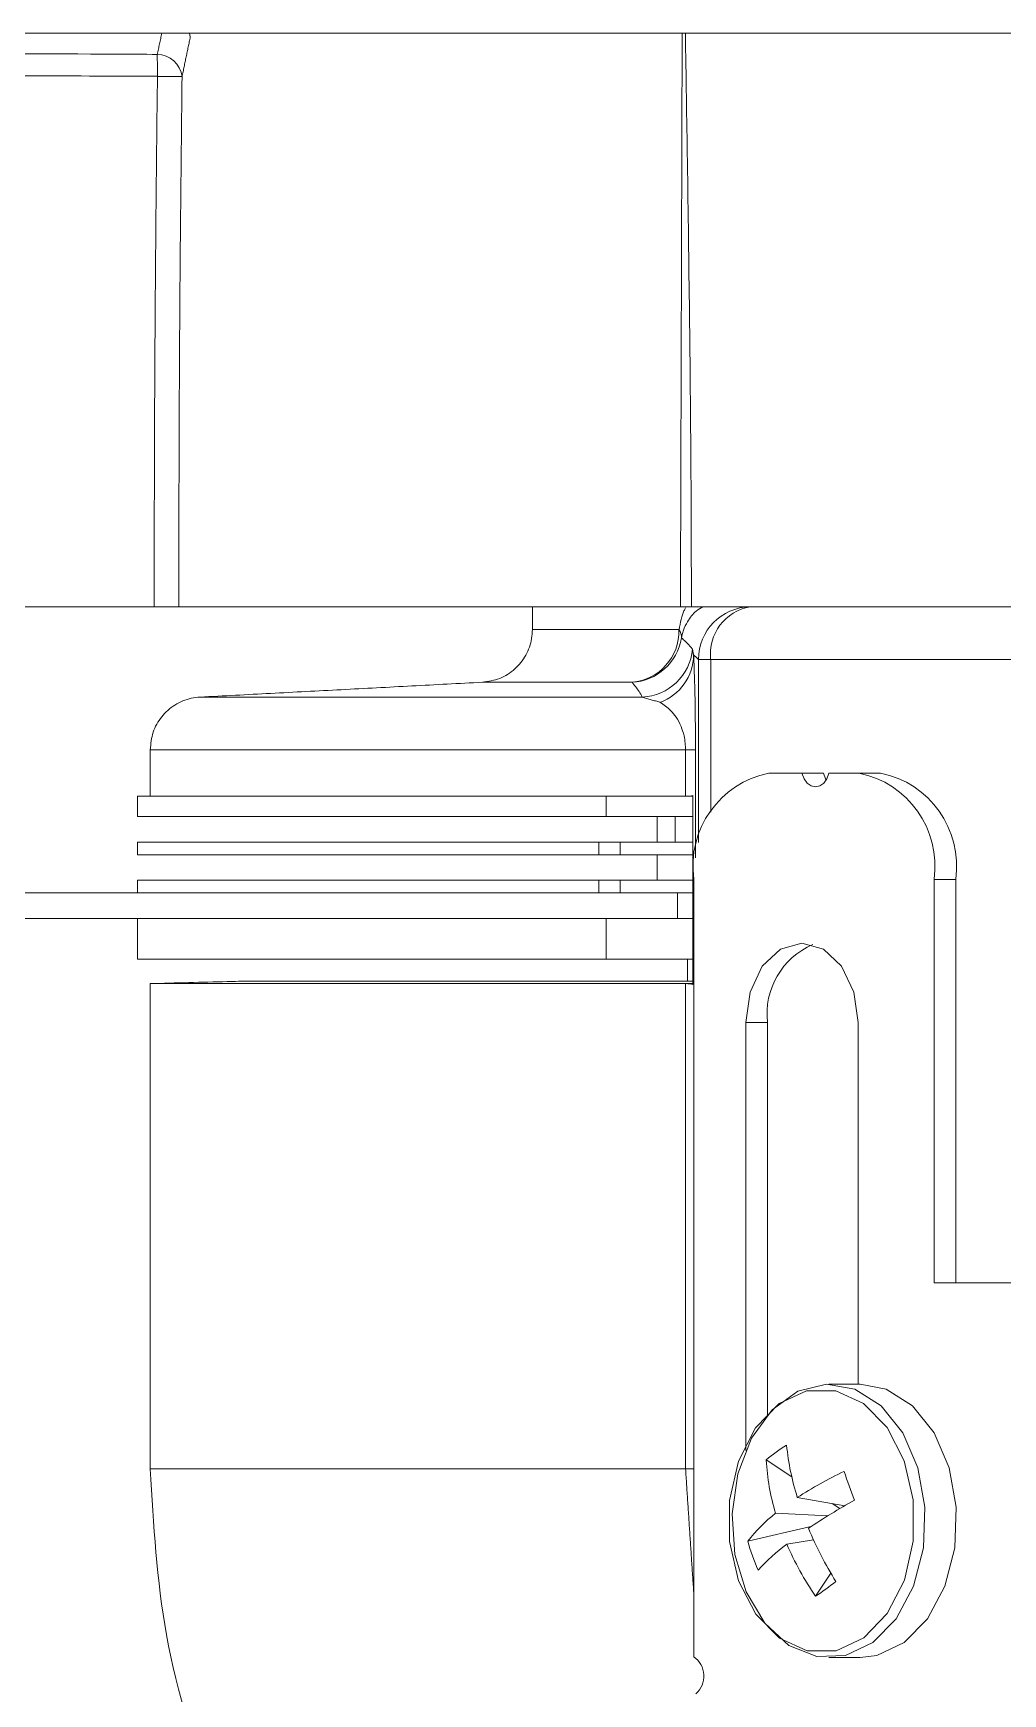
# Model space of a CAD drawing. Extents: x 11 to 120, y 2 to 94.
# Drawn here: x 51.689 to 52.831, y 80.279 to 82.233 of the extents above; entities that cross this region are included whole.
import ezdxf

# ---------------------------------------------------------------- set-up
doc = ezdxf.new("R2010")
doc.units = 0
doc.header["$MEASUREMENT"] = 0
doc.linetypes.add('SLD-Solid', pattern=[0])
doc.layers.add('OBJECT', color=7, linetype='CONTINUOUS')

msp = doc.modelspace()

# ---------------------------------------------------------------- linework, layer by layer
at = {"layer": 'OBJECT', "color": 7, "linetype": 'SLD-Solid', "lineweight": 15}
for p, q in [((52.9865, 82.2334), (51.2985, 82.2334)), ((51.8738, 82.229), (51.8729, 82.2334)), ((52.4512, 81.6305), (52.4512, 81.5584)), ((51.8312, 81.5584), (51.5157, 81.5584)), ((51.8602, 81.5584), (51.8312, 81.5584)), ((51.8602, 81.5584), (52.4594, 81.5584)), ((52.2766, 81.5314), (52.2766, 81.5584)), ((52.4639, 81.5584), (52.9871, 81.5584)), ((52.2766, 81.5314), (52.4493, 81.5314)), ((52.4723, 81.4964), (52.4866, 81.4964)), ((52.4723, 81.2809), (52.4723, 81.4964)), ((52.9484, 81.4964), (52.4866, 81.4964)), ((52.4866, 81.4964), (52.4866, 81.3164)), ((52.394, 81.4695), (52.2178, 81.4695)), ((51.8853, 81.452), (52.4061, 81.452)), ((52.457, 81.3901), (51.8266, 81.3901)), ((51.8266, 81.3353), (51.8266, 81.3901)), ((52.4686, 81.3901), (52.457, 81.3901)), ((52.457, 81.3353), (52.457, 81.3901)), ((52.4686, 81.3901), (52.4686, 81.2629)), ((52.5941, 81.3625), (52.5552, 81.3625)), ((52.6195, 81.3625), (52.5941, 81.3625)), ((52.6612, 81.3625), (52.6259, 81.3625)), ((52.6612, 81.3625), (52.6867, 81.3625)), ((51.8115, 81.3353), (51.8115, 81.3113)), ((51.8115, 81.3353), (52.3637, 81.3353)), ((52.3637, 81.3353), (52.3637, 81.3113)), ((52.3817, 81.3353), (52.3637, 81.3353)), ((52.457, 81.3353), (52.3817, 81.3353)), ((52.457, 81.3353), (52.4657, 81.3353)), ((52.4657, 81.3362), (52.4657, 81.1139)), ((51.8115, 81.3113), (52.3637, 81.3113)), ((52.4657, 81.3113), (52.3637, 81.3113)), ((52.4237, 81.3113), (52.4237, 81.2813)), ((52.4447, 81.2813), (52.4447, 81.3113)), ((51.8115, 81.2813), (51.8115, 81.2664)), ((52.3548, 81.2813), (51.8115, 81.2813)), ((52.3548, 81.2664), (52.3548, 81.2813)), ((52.3548, 81.2813), (52.38, 81.2813)), ((52.38, 81.2813), (52.38, 81.2664)), ((52.38, 81.2813), (52.4657, 81.2813)), ((52.3548, 81.2664), (51.8115, 81.2664)), ((52.38, 81.2664), (52.3548, 81.2664)), ((52.38, 81.2664), (52.4657, 81.2664)), ((52.4237, 81.2664), (52.4237, 81.2364)), ((51.8115, 81.2364), (51.8115, 81.2215)), ((52.3548, 81.2364), (51.8115, 81.2364)), ((52.3548, 81.2215), (52.3548, 81.2364)), ((52.3548, 81.2364), (52.38, 81.2364)), ((52.38, 81.2364), (52.38, 81.2215)), ((52.38, 81.2364), (52.4657, 81.2364)), ((52.4668, 80.3225), (52.4668, 81.2375)), ((52.7496, 80.7625), (52.7496, 81.2375)), ((52.7751, 81.2375), (52.7496, 81.2375)), ((52.7751, 80.7625), (52.7751, 81.2375)), ((51.843, 81.2215), (51.6615, 81.2215)), ((52.3548, 81.2215), (51.843, 81.2215)), ((52.38, 81.2215), (52.3548, 81.2215)), ((52.38, 81.2215), (52.4657, 81.2215)), ((52.4475, 81.1915), (52.4475, 81.2215)), ((51.843, 81.1915), (51.6615, 81.1915)), ((51.8115, 81.1915), (51.8115, 81.1435)), ((52.3637, 81.1915), (51.843, 81.1915)), ((52.3637, 81.1435), (52.3637, 81.1915)), ((52.3637, 81.1915), (52.4657, 81.1915)), ((52.3637, 81.1435), (51.8115, 81.1435)), ((52.3637, 81.1435), (52.4657, 81.1435)), ((52.4594, 81.1175), (52.4594, 81.1435)), ((52.457, 81.1148), (51.8266, 81.1148)), ((51.8266, 80.5435), (51.8266, 81.1148)), ((51.9305, 81.1175), (52.2355, 81.1175)), ((52.2365, 81.1175), (52.2355, 81.1175)), ((52.4657, 81.1175), (52.2365, 81.1175)), ((52.457, 80.5435), (52.457, 81.1148)), ((52.457, 81.1148), (52.4657, 81.1148)), ((52.528, 81.069), (52.528, 80.5654)), ((52.5534, 81.069), (52.528, 81.069)), ((52.5534, 81.069), (52.5534, 80.6071)), ((52.6602, 80.6435), (52.6602, 81.069)), ((52.8867, 80.7625), (52.7496, 80.7625)), ((52.6626, 80.6435), (52.6256, 80.6435)), ((52.552, 80.5541), (52.5821, 80.5342)), ((52.457, 80.5435), (51.8266, 80.5435)), ((52.4668, 80.5435), (52.457, 80.5435)), ((52.5886, 80.5099), (52.6444, 80.5002)), ((52.6245, 80.4884), (52.563, 80.4914)), ((52.6296, 80.5028), (52.6386, 80.4968)), ((52.5302, 80.4584), (52.6047, 80.4757)), ((52.5761, 80.4551), (52.6076, 80.4602)), ((52.6101, 80.3937), (52.6282, 80.4208)), ((52.6256, 80.3215), (52.6626, 80.3215))]:
    msp.add_line(p, q, dxfattribs=at)
at = {"layer": 'OBJECT', "color": 7, "linetype": 'SLD-Solid', "lineweight": 15, "flags": 128}
for points in [[(52.5941, 81.3625), (52.5965, 81.356), (52.6002, 81.3508), (52.6048, 81.3475), (52.61, 81.3463), (52.6151, 81.3475), (52.6198, 81.3508), (52.6235, 81.356), (52.6259, 81.3625)], [(52.6195, 81.3625), (52.6219, 81.356), (52.6227, 81.3546)], [(52.6602, 81.069), (52.6551, 81.1048), (52.6408, 81.1352), (52.6194, 81.1554), (52.5941, 81.1625), (52.5688, 81.1554), (52.5473, 81.1352), (52.533, 81.1048), (52.528, 81.069)], [(52.6669, 80.3447), (52.6946, 80.3733), (52.7147, 80.4125), (52.7252, 80.4586), (52.7251, 80.5071), (52.7145, 80.5531), (52.6943, 80.5923), (52.6665, 80.6207), (52.6339, 80.6355), (52.5996, 80.6354), (52.5671, 80.6204), (52.5394, 80.5918), (52.5193, 80.5526), (52.5088, 80.5065), (52.5089, 80.458), (52.5195, 80.412), (52.5397, 80.3728), (52.5675, 80.3444), (52.6001, 80.3295), (52.6343, 80.3296), (52.6669, 80.3447)], [(52.6775, 80.3392), (52.705, 80.3672), (52.7255, 80.4055), (52.7371, 80.4506), (52.7388, 80.4985), (52.7305, 80.545), (52.7128, 80.586), (52.6874, 80.6177), (52.6564, 80.6375), (52.6228, 80.6435), (52.5893, 80.6352), (52.5591, 80.6133), (52.5348, 80.5798), (52.5186, 80.5377), (52.5119, 80.4906), (52.5152, 80.4429), (52.5284, 80.3987), (52.5502, 80.3619), (52.5787, 80.3358), (52.6114, 80.3228), (52.6453, 80.324), (52.6775, 80.3392)], [(52.7145, 80.3392), (52.742, 80.3672), (52.7625, 80.4055), (52.7741, 80.4506), (52.7758, 80.4985), (52.7675, 80.545), (52.7498, 80.586), (52.7244, 80.6177), (52.6934, 80.6375), (52.6626, 80.6435)], [(52.6626, 80.3215), (52.6823, 80.324), (52.7145, 80.3392)]]:
    msp.add_lwpolyline(points, dxfattribs=at)
at = {"layer": 'OBJECT', "color": 7, "linetype": 'SLD-Solid', "lineweight": 15}
for centre, radius, start, end in [((51.8342, 82.1783), 0.0302, 7.6262, 88.792), ((51.153, 82.1887), 0.6821, 359.4985, 1.6647), ((51.483, 53.4059), 28.7789, 89.24119, 89.29893), ((52.5343, 81.4964), 0.062, 91.1734, 179.9813), ((52.543, 81.5025), 0.0568, 100.1325, 186.1768), ((52.3888, 81.5297), 0.0605, 274.9204, 1.5735), ((52.4379, 81.5227), 0.0143, 355.8726, 37.3586), ((52.3909, 81.5314), 0.062, 272.84, 350.9568), ((52.4034, 81.514), 0.062, 272.5496, 354.8621), ((52.4061, 81.5025), 0.0604, 290.2163, 359.1615), ((52.5773, 81.2532), 0.1116, 101.4218, 188.0495), ((52.6391, 81.2532), 0.1116, 351.9505, 78.5782), ((52.6646, 81.2532), 0.1116, 351.9505, 78.5782), ((52.6416, 81.0791), 0.0887, 113.0745, 186.5384), ((52.6623, 80.4271), 0.1682, 120.8699, 130.9577), ((52.8891, 80.6038), 0.3148, 185.9011, 197.3381), ((52.821, 80.5688), 0.2694, 183.1354, 196.6989), ((52.8427, 80.1179), 0.4672, 115.2284, 122.9517), ((56.8177, 82.0329), 4.4328, 199.6737, 200.1393), ((52.6793, 80.343), 0.1885, 128.0849, 142.2527), ((52.9959, 79.8875), 0.7064, 118.7735, 123.9164), ((53.0137, 80.6464), 0.4467, 202.7479, 211.8018), ((52.7482, 80.5182), 0.226, 195.3356, 204.4774), ((52.7337, 80.2481), 0.2602, 127.277, 137.3008), ((52.9084, 80.5988), 0.362, 203.3807, 214.5148), ((52.2661, 80.8938), 0.607, 304.5181, 307.3095), ((52.4509, 80.2998), 0.0277, 311.1415, 55.0387)]:
    msp.add_arc(centre, radius, start, end, dxfattribs=at)
for centre, major_axis, ratio, start_param, end_param in [((60.2436, 82.8584), (35.624, 0), 0.01952, 4.464869, 4.474105), ((52.4066, 81.3535), (0.062, -0.0151), 0.162756, 5.700224, 6.014583), ((52.4066, 81.0966), (0.062, 0.0151), 0.162711, 0.268626, 0.582985)]:
    msp.add_ellipse(centre, major_axis=major_axis, ratio=ratio, start_param=start_param, end_param=end_param, dxfattribs=at)
for points in [[(51.8349, 82.2085), (51.8403, 82.2334)], [(51.8738, 82.229), (51.8641, 82.1823)], [(52.4512, 81.6309), (52.453, 82.2334)], [(52.4651, 81.5084), (52.4664, 81.5016)], [(52.4723, 81.4964), (52.4664, 81.5016)], [(51.8853, 81.452), (52.2178, 81.4695)], [(52.4269, 81.4459), (52.4061, 81.452)], [(52.4657, 81.3353), (52.457, 81.3353)], [(52.457, 81.1148), (52.4657, 81.1148)], [(52.4668, 80.3955), (52.457, 80.5435)]]:
    msp.add_open_spline(points, degree=1, dxfattribs=at)
for points, knots in [([(52.4568, 82.2334), (52.4576, 82.183), (52.4594, 82.0729), (52.4617, 81.9028), (52.4635, 81.7282), (52.4638, 81.6133), (52.4639, 81.5584)], [0, 0, 0, 0, 0.223952, 0.489724, 0.755991, 1, 1, 1, 1]), ([(51.516, 82.2101), (51.5262, 82.2101), (51.6163, 82.2096), (51.7226, 82.209), (51.8187, 82.2086), (51.8349, 82.2085)], [0, 0, 0, 0, 0.095661, 0.848073, 1, 1, 1, 1]), ([(51.8312, 81.5584), (51.8314, 81.6654), (51.8317, 81.8735), (51.834, 82.0816), (51.8351, 82.1827)], [0, 0, 0, 0, 0.514, 1, 1, 1, 1]), ([(51.8641, 82.1823), (51.863, 82.0812), (51.8607, 81.8733), (51.8604, 81.6653), (51.8602, 81.5584)], [0, 0, 0, 0, 0.486, 1, 1, 1, 1]), ([(52.4493, 81.5314), (52.4509, 81.5397), (52.4529, 81.5499), (52.4564, 81.556), (52.457, 81.5572)], [0, 0, 0, 0, 0.812022, 1, 1, 1, 1]), ([(52.4639, 81.5584), (52.4592, 81.5584), (52.4527, 81.5584), (52.4523, 81.5584), (52.4522, 81.5584)], [0, 0, 0, 0, 0.732612, 1, 1, 1, 1]), ([(52.4774, 81.5584), (52.4747, 81.5569), (52.4682, 81.5533), (52.4607, 81.5434), (52.4549, 81.5333), (52.4528, 81.5245), (52.4522, 81.5217)], [0, 0, 0, 0, 0.290992, 0.68416, 0.898052, 1, 1, 1, 1]), ([(52.2178, 81.4695), (52.2247, 81.4705), (52.2386, 81.4726), (52.2566, 81.4843), (52.2698, 81.5007), (52.2759, 81.5175), (52.2764, 81.5279), (52.2766, 81.5314)], [0, 0, 0, 0, 0.2221, 0.4442, 0.666297, 0.88839, 1, 1, 1, 1]), ([(52.4522, 81.5217), (52.4529, 81.5211), (52.4563, 81.5183), (52.4606, 81.5139), (52.4643, 81.5095), (52.4651, 81.5084)], [0, 0, 0, 0, 0.160413, 0.802068, 1, 1, 1, 1]), ([(52.4664, 81.5016), (52.4669, 81.4919), (52.4676, 81.4785), (52.4683, 81.4428), (52.4686, 81.4165), (52.4686, 81.3977), (52.4686, 81.3901)], [0, 0, 0, 0, 0.50075, 0.686143, 0.873077, 1, 1, 1, 1]), ([(52.4061, 81.452), (52.4048, 81.4543), (52.4008, 81.4612), (52.3967, 81.4661), (52.394, 81.4695)], [0, 0, 0, 0, 0.321064, 1, 1, 1, 1]), ([(51.8266, 81.3901), (51.8273, 81.3971), (51.8286, 81.411), (51.8393, 81.4296), (51.855, 81.4436), (51.8715, 81.4506), (51.8818, 81.4517), (51.8853, 81.452)], [0, 0, 0, 0, 0.222089, 0.444178, 0.666268, 0.888363, 1, 1, 1, 1]), ([(52.457, 81.3901), (52.4569, 81.3928), (52.4567, 81.3987), (52.4549, 81.4085), (52.4496, 81.4241), (52.4397, 81.4374), (52.4312, 81.443), (52.4269, 81.4459)], [0, 0, 0, 0, 0.061062, 0.137018, 0.266871, 0.630194, 1, 1, 1, 1]), ([(51.8266, 81.1148), (51.8568, 81.1156), (51.8914, 81.1165), (51.9261, 81.1174), (51.9305, 81.1175)], [0, 0, 0, 0, 0.873442, 1, 1, 1, 1]), ([(51.8266, 80.5435), (51.8304, 80.4781), (51.8383, 80.3426), (51.8914, 80.1741), (51.9423, 80.0778), (51.9605, 80.0435)], [0, 0, 0, 0, 0.375049, 0.776984, 1, 1, 1, 1])]:
    msp.add_open_spline(points, degree=3, knots=knots, dxfattribs=at)

doc.saveas('drawing.dxf')
